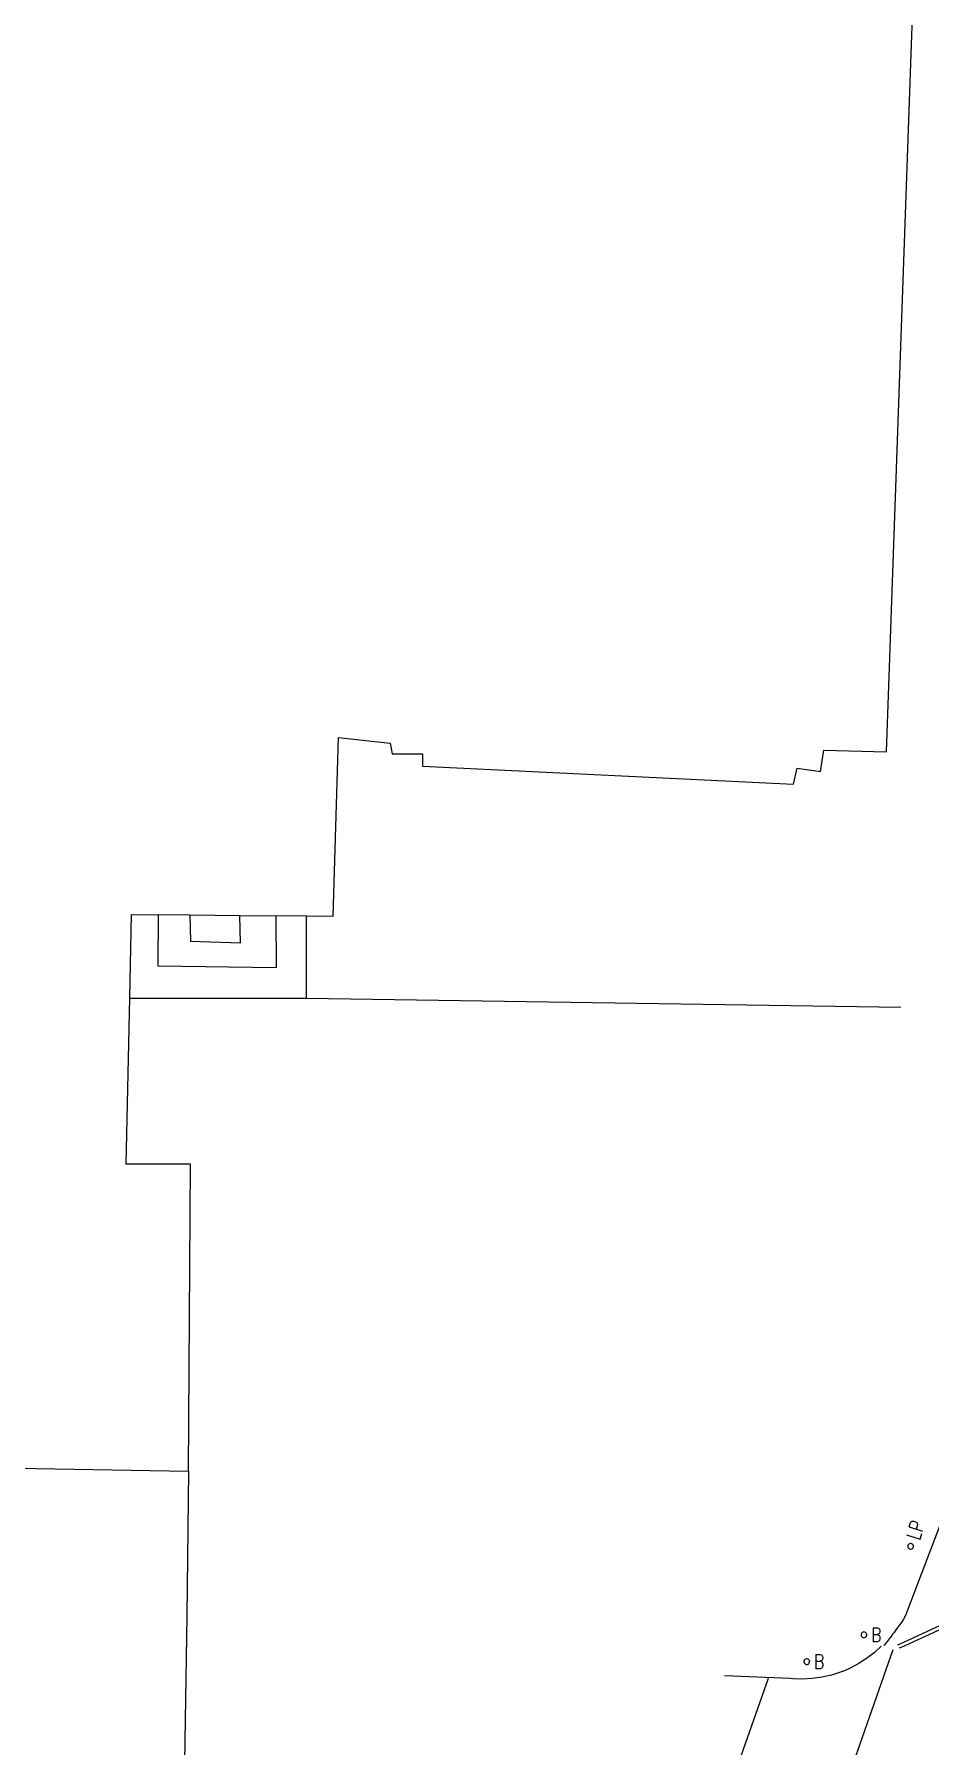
# Model space of a CAD drawing. Extents: x 427500 to 429848, y 434500 to 436505.
# Drawn here: x 429542.03 to 429567.11, y 434644.11 to 434692.05 of the extents above; entities that cross this region are included whole.
import ezdxf

# ---------------------------------------------------------------- set-up
doc = ezdxf.new("R2010")
doc.units = 0
doc.layers.get('0').update_dxf_attribs({"color": 222})
doc.layers.add('LPTIP_Ex_Base', color=8, linetype='Continuous')
doc.styles.get("Standard").update_dxf_attribs({"font": 'romans.shx'})

# ---------------------------------------------------------------- blocks, each defined once
blk = doc.blocks.new('CIRCL')
at = {"color": 0, "linetype": 'ByBlock', "flags": 128}
for points in [[(0.5, 0), (0.475, 0.154), (0.404, 0.293), (0.293, 0.404), (0.154, 0.475), (0, 0.5), (-0.154, 0.475), (-0.293, 0.404), (-0.404, 0.293), (-0.475, 0.154), (-0.5, 0), (-0.475, -0.154), (-0.404, -0.293), (-0.293, -0.404), (-0.154, -0.475), (0, -0.5), (0.154, -0.475), (0.293, -0.404), (0.404, -0.293), (0.475, -0.154)], [(0.5, 0), (0.475, -0.154)]]:
    blk.add_lwpolyline(points, dxfattribs=at)

msp = doc.modelspace()

# ---------------------------------------------------------------- linework, layer by layer
at = {"layer": 'LPTIP_Ex_Base', "color": 251, "true_color": 0x636466}
for p, q in [((429565.9, 434671.95), (429566.95, 434701.5)), ((429550.4, 434667.35), (429550.55, 434672.35)), ((429550.55, 434672.35), (429552, 434672.2)), ((429552, 434672.2), (429552.05, 434671.9)), ((429552.05, 434671.9), (429552.9, 434671.9)), ((429552.9, 434671.9), (429552.9, 434671.55)), ((429564.05, 434671.4), (429564.15, 434672)), ((429564.15, 434672), (429565.9, 434671.95)), ((429552.9, 434671.55), (429563.3, 434671.05)), ((429563.3, 434671.05), (429563.4, 434671.5)), ((429563.4, 434671.5), (429564.05, 434671.4)), ((429544.7, 434665.051), (429544.75, 434667.4)), ((429544.75, 434667.4), (429546.384, 434667.385)), ((429545.5, 434665.95), (429545.506, 434667.393)), ((429546.384, 434667.385), (429547.787, 434667.373)), ((429546.384, 434667.385), (429546.4, 434666.65)), ((429547.787, 434667.373), (429549.653, 434667.357)), ((429547.8, 434666.6), (429547.787, 434667.373)), ((429548.798, 434667.364), (429548.8, 434665.9)), ((429549.65, 434665.05), (429549.653, 434667.357)), ((429549.653, 434667.357), (429550.4, 434667.35)), ((429546.4, 434666.65), (429547.8, 434666.6)), ((429548.8, 434665.9), (429545.5, 434665.95)), ((429544.6, 434660.4), (429544.7, 434665.051)), ((429544.7, 434665.051), (429549.65, 434665.05)), ((429549.65, 434665.05), (429566.3, 434664.8)), ((429546.4, 434660.4), (429544.6, 434660.4)), ((429546.35, 434651.8), (429546.4, 434660.4)), ((429537.95, 434651.95), (429546.35, 434651.8)), ((429546.35, 434651.8), (429546.3, 434647.75)), ((429546.3, 434647.75), (429546.15, 434638.5))]:
    msp.add_line(p, q, dxfattribs=at)
at = {"layer": 'LPTIP_Ex_Base', "color": 251, "true_color": 0x636466, "flags": 128}
for points in [[(429575.658, 434673.026), (429575.501, 434672.534), (429572.187, 434663.277), (429568.902, 434654.233), (429566.432, 434647.764), (429566.381, 434647.662), (429566.328, 434647.587), (429566.275, 434647.511), (429566.221, 434647.436), (429566.167, 434647.362), (429566.112, 434647.288), (429566.072, 434647.234), (429566.057, 434647.214), (429566, 434647.141), (429565.944, 434647.068), (429565.887, 434646.996), (429565.829, 434646.924)], [(429570.353, 434649.759), (429569.752, 434648.96), (429569.268, 434648.339), (429569.105, 434648.25), (429568.195, 434647.835), (429567.285, 434647.42), (429566.375, 434647.006), (429566.213, 434646.932), (429566.213, 434646.932)], [(429570.433, 434649.699), (429569.832, 434648.9), (429569.331, 434648.261), (429569.146, 434648.159), (429568.236, 434647.744), (429567.326, 434647.329), (429566.416, 434646.915), (429566.254, 434646.841), (429566.254, 434646.841)], [(429561.685, 434634.265), (429563.706, 434639.998), (429566.09, 434646.806)], [(429565.755, 434646.902), (429565.554, 434646.718), (429565.338, 434646.552), (429565.109, 434646.405), (429564.868, 434646.279), (429564.724, 434646.215), (429564.616, 434646.173), (429564.357, 434646.09), (429564.091, 434646.03), (429563.822, 434645.993), (429563.55, 434645.979), (429563.277, 434645.989), (429563.202, 434645.993)], [(429563.202, 434645.993), (429561.362, 434646.066)], [(429562.585, 434645.998), (429560.823, 434640.982), (429559.075, 434636.119)]]:
    msp.add_lwpolyline(points, dxfattribs=at)

# ---------------------------------------------------------------- block references
at = {"layer": 'LPTIP_Ex_Base', "color": 251, "true_color": 0x636466, "xscale": 0.16, "yscale": 0.16, "zscale": 0.16}
for p, rotation in [((429566.576, 434649.698), 78.15655499999998), ((429565.269, 434647.219), 55.15508899999999), ((429563.668, 434646.468), 25.134896)]:
    msp.add_blockref('CIRCL', p, dxfattribs=dict(at, rotation=rotation))

# ---------------------------------------------------------------- texts
at = {"layer": 'LPTIP_Ex_Base', "color": 251, "true_color": 0x636466, "width": 0.8}
msp.add_text('LP', height=0.4, rotation=72.3289, dxfattribs=at).set_placement((429566.826, 434649.848))
for p in [(429565.469, 434647.019), (429563.868, 434646.268)]:
    msp.add_text('B', height=0.4, dxfattribs=at).set_placement(p)

doc.saveas('drawing.dxf')
